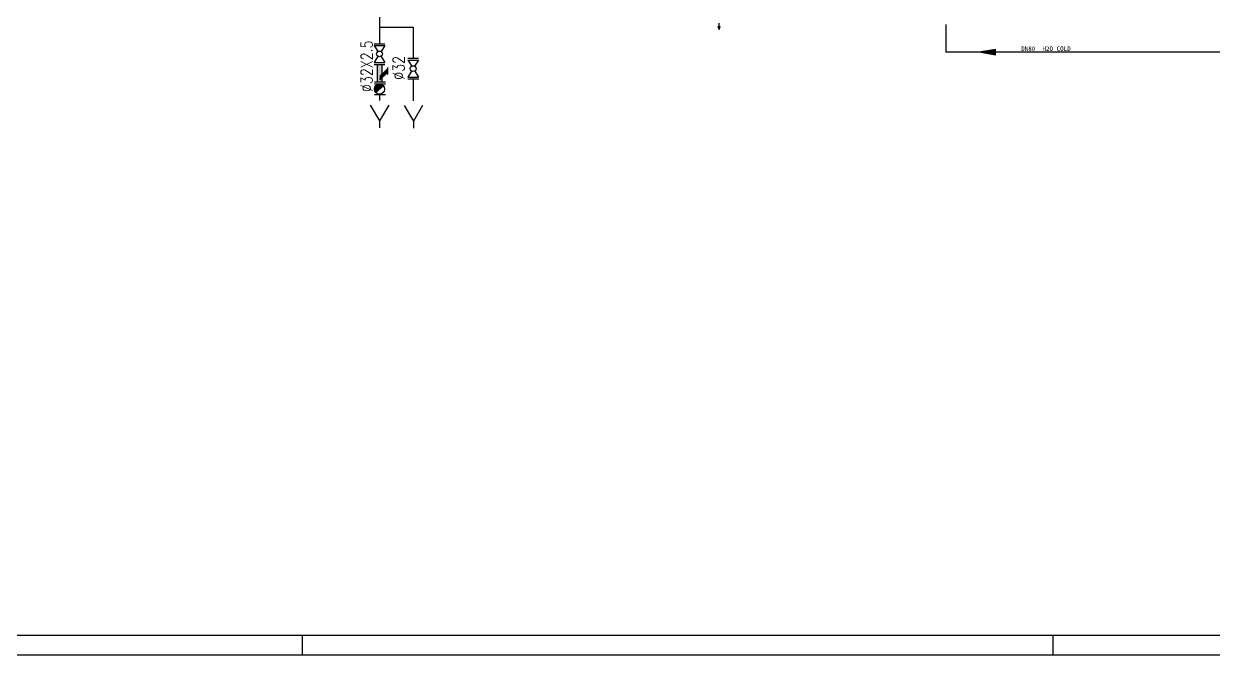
# Model space of a CAD drawing. Header units: millimetres. Extents: x 702 to 1891, y -286 to 555.
# Drawn here: x 870.5 to 1171.5, y -286.1 to -126.4 of the extents above; entities that cross this region are included whole.
import ezdxf
from ezdxf.enums import TextEntityAlignment as Align

# ---------------------------------------------------------------- set-up
doc = ezdxf.new("R2010")
doc.units = ezdxf.units.MM
doc.header["$MEASUREMENT"] = 0
doc.layers.get('0').update_dxf_attribs({"linetype": 'CONTINUOUS'})
doc.layers.add('SYMBOLE', color=3, linetype='CONTINUOUS')
doc.layers.add('TEXT', color=7, linetype='CONTINUOUS')
doc.styles.add('STYLE1', font='txt.shx', dxfattribs={"width": 0.7})

# ---------------------------------------------------------------- blocks, each defined once
blk = doc.blocks.new('A$C0B47380F')
for p, q in [((1184, 5), (20, 5)), ((239, 5), (239, 0)), ((429, 5), (429, 0)), ((1189, 0), (0, 0))]:
    blk.add_line(p, q)
blk = doc.blocks.new('P')
at = {"color": 3, "linetype": 'Continuous'}
for p, q in [((0, 2.2), (12.5, 0)), ((0, -2.2), (0, 2.2)), ((0, 1.73), (9.8, 0)), ((0, 1.25), (7.1, 0)), ((0, 0.78), (4.4, 0)), ((0, 0.3), (1.7, 0)), ((0, 0), (12.5, 0)), ((0, -2.2), (12.5, 0)), ((0, -0.3), (1.7, 0)), ((0, -0.78), (4.4, 0)), ((0, -1.25), (7.1, 0)), ((0, -1.73), (9.8, 0))]:
    blk.add_line(p, q, dxfattribs=at)

msp = doc.modelspace()

# ---------------------------------------------------------------- hatches: boundary and pattern name
for points in [[(959.92, -141.07), (961.13, -141.07), (961.13, -136.7), (959.92, -136.7)], [(959.24, -142.92, 0.188965), (959.59, -143.79), (961.49, -142.07, 0.690414)]]:
    msp.add_hatch(color=252).paths.add_polyline_path(points)
h = msp.add_hatch()
h.set_pattern_fill('ANSI31', color=252, scale=0.026773, angle=90, style=0)
h.set_pattern_definition([(135, (763.0838063, -147.2918255), (-0.00236638863, -0.00236638863), [])])
edge = h.paths.add_edge_path()
edge.add_line((960.7, -139.47), (962.61, -137.71))
edge.add_line((960.7, -140.55), (960.7, -139.47))
edge.add_line((960.7, -140.55), (962.61, -138.79))
edge.add_line((962.61, -138.79), (962.61, -137.71))

# ---------------------------------------------------------------- linework, layer by layer
at = {"color": 252}
for p, q in [((960.53, -124.74), (960.53, -131.45)), ((960.54, -127.26), (969.03, -127.26)), ((969.03, -127.26), (969.03, -135.14)), ((959.14, -131.45), (961.83, -131.45)), ((959.16, -131.89), (961.85, -131.89)), ((959.16, -131.89), (960.13, -133.43)), ((961.85, -131.89), (960.9, -133.41)), ((960.13, -134.64), (959.16, -136.19)), ((960.9, -134.67), (961.85, -136.19)), ((967.68, -135.14), (970.36, -135.14)), ((959.16, -136.19), (961.85, -136.19)), ((959.17, -136.7), (961.85, -136.7)), ((959.92, -136.7), (959.92, -141.06)), ((961.13, -136.7), (961.13, -141.06)), ((962.59, -139.21), (962.59, -137.43)), ((967.69, -135.58), (970.38, -135.58)), ((967.69, -135.58), (968.66, -137.13)), ((968.64, -138.37), (967.69, -139.88)), ((970.38, -135.58), (969.41, -137.13)), ((969.43, -138.36), (970.38, -139.88)), ((959.28, -141.07), (962, -141.07)), ((967.67, -140.37), (970.45, -140.37)), ((967.69, -139.88), (970.38, -139.88)), ((969.03, -140.37), (969.03, -145.86)), ((959.28, -141.59), (962, -141.59)), ((959.28, -144.29), (962, -144.29)), ((961.49, -142.07), (959.59, -143.79)), ((960.54, -144.29), (960.54, -145.84)), ((958.19, -146.99), (960.53, -150.98)), ((962.86, -146.99), (960.53, -150.98)), ((966.76, -147.04), (969.09, -151.03)), ((971.42, -147.04), (969.09, -151.03)), ((960.53, -150.98), (960.53, -152.71)), ((969.09, -151.03), (969.09, -152.77))]:
    msp.add_line(p, q, dxfattribs=at)
at = {"color": 163}
for p in [(1103.81, -126.58), (1482.02, -133.62)]:
    msp.add_line(p, (1103.81, -133.62), dxfattribs=at)
at = {"color": 252}
for centre, radius in [((960.53, -134.04), 0.73), ((969.03, -137.76), 0.73), ((960.53, -142.92), 1.28)]:
    msp.add_circle(centre, radius, dxfattribs=at)
at = {"layer": 'SYMBOLE'}
for p, q in [((1046.48, -127.9), (1046.48, -126.26)), ((1046.26, -127.08), (1046.7, -127.08)), ((1046.48, -127.9), (1046.26, -127.08)), ((1046.37, -127.08), (1046.48, -127.9)), ((1046.48, -127.9), (1046.7, -127.08)), ((1046.59, -127.08), (1046.48, -127.9))]:
    msp.add_line(p, q, dxfattribs=at)

# ---------------------------------------------------------------- block references
msp.add_blockref('A$C0B47380F', (701.92, -286.06))
at = {"xscale": -0.3271128750489599, "yscale": 0.3271128750489599, "zscale": 0.3271128750489599}
msp.add_blockref('P', (1116.37, -133.62), dxfattribs=at)

# ---------------------------------------------------------------- texts
at = {"color": 252, "style": 'STYLE1', "width": 0.8}
for s, p in [('%%C32X2.5', (958.72, -143.67)), ('%%C32', (966.82, -140.57))]:
    msp.add_text(s, height=2.921, rotation=90, dxfattribs=at).set_placement(p)
at = {"layer": 'TEXT'}
msp.add_text('DN80  H2O COLD', height=1.1449, dxfattribs=at).set_placement((1122.91, -133.62), align=Align.BOTTOM_LEFT)

doc.saveas('drawing.dxf')
